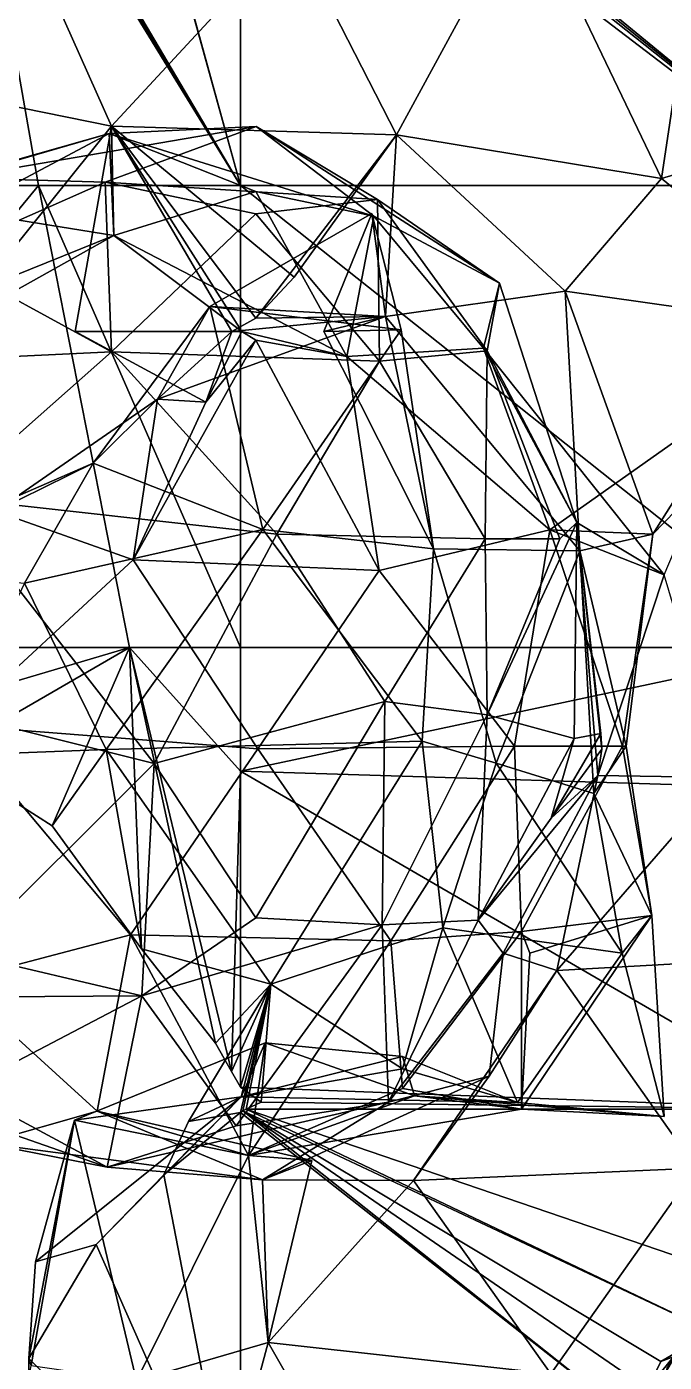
# Model space of a CAD drawing. Extents: x 290083 to 295691, y 4553739 to 4561622.
# Drawn here: x 291601.6 to 291656.4, y 4553811.5 to 4553926.3 of the extents above; entities that cross this region are included whole.
import ezdxf

# ---------------------------------------------------------------- set-up
doc = ezdxf.new("R2010")
doc.units = 0
doc.layers.add('Au_ppm_Pref_-_0_3', color=7, linetype='CONTINUOUS')

msp = doc.modelspace()

# ---------------------------------------------------------------- linework, layer by layer
at = {"layer": 'Au_ppm_Pref_-_0_3'}
for points in [[(291595.63, 4553952.28, 1863.97), (291602.64, 4553912.6, 1863.97), (291570, 4553912.6, 1855.72)], [(291596.23, 4553952.05, 1864.24), (291620, 4553912.6, 1868.36), (291595.63, 4553952.28, 1863.97)], [(291620, 4553912.6, 1868.36), (291602.64, 4553912.6, 1863.97), (291595.63, 4553952.28, 1863.97)], [(291596.75, 4553951.93, 1864.48), (291620, 4553912.6, 1868.36), (291596.23, 4553952.05, 1864.24)], [(291609.16, 4553951.74, 1870.96), (291620, 4553912.6, 1868.36), (291596.75, 4553951.93, 1864.48)], [(291609.23, 4553951.79, 1871), (291620, 4553912.6, 1868.36), (291609.16, 4553951.74, 1870.96)], [(291620, 4553912.6, 1868.36), (291609.23, 4553951.79, 1871), (291620, 4553950.79, 1876.44)], [(291621.17, 4553951.36, 1876.61), (291621.48, 4553951.82, 1876.46), (291670, 4553912.6, 1870.48)], [(291621.48, 4553951.82, 1876.46), (291621.73, 4553952.28, 1876.32), (291670, 4553912.6, 1870.48)], [(291621.73, 4553952.28, 1876.32), (291670, 4553952.28, 1864.34), (291670, 4553912.6, 1870.48)], [(291670, 4553912.6, 1870.48), (291620, 4553950.79, 1876.44), (291621.17, 4553951.36, 1876.61)], [(291620, 4553950.79, 1876.44), (291670, 4553912.6, 1870.48), (291620, 4553912.6, 1868.36)], [(291644.56, 4553937.48, 1834.13), (291624.45, 4553934.49, 1836.14), (291633.41, 4553916.98, 1834.99)], [(291656.2, 4553913.22, 1833.87), (291644.56, 4553937.48, 1834.13), (291633.41, 4553916.98, 1834.99)], [(291644.56, 4553937.48, 1834.13), (291656.2, 4553913.22, 1833.87), (291659.05, 4553932.37, 1830.75)], [(291608.91, 4553917.71, 1835.23), (291600.88, 4553935.71, 1837.49), (291593.5, 4553920.85, 1838.96)], [(291624.45, 4553934.49, 1836.14), (291600.88, 4553935.71, 1837.49), (291608.91, 4553917.71, 1835.23)], [(291624.45, 4553934.49, 1836.14), (291608.91, 4553917.71, 1835.23), (291633.41, 4553916.98, 1834.99)], [(291656.2, 4553913.22, 1833.87), (291671.83, 4553917.87, 1828.22), (291659.05, 4553932.37, 1830.75)], [(291608.91, 4553917.71, 1835.23), (291593.5, 4553920.85, 1838.96), (291595.01, 4553900.45, 1834.93)], [(291595.54, 4553913.27, 1817.31), (291608.71, 4553917.08, 1823.45), (291585.74, 4553910.59, 1821.98)], [(291596.13, 4553910.41, 1826.82), (291585.74, 4553910.59, 1821.98), (291608.71, 4553917.08, 1823.45)], [(291608.91, 4553917.71, 1835.23), (291595.01, 4553900.45, 1834.93), (291609.1, 4553908.33, 1829.31)], [(291595.54, 4553913.27, 1817.31), (291621.35, 4553917.68, 1817.43), (291608.71, 4553917.08, 1823.45)], [(291595.54, 4553913.27, 1817.31), (291608.37, 4553912.9, 1811.85), (291621.35, 4553917.68, 1817.43)], [(291609.1, 4553908.33, 1829.31), (291596.13, 4553910.41, 1826.82), (291608.71, 4553917.08, 1823.45)], [(291619.25, 4553900.07, 1836.23), (291608.91, 4553917.71, 1835.23), (291605.78, 4553900.07, 1835.25)], [(291608.91, 4553917.71, 1835.23), (291620.12, 4553900.07, 1834.68), (291605.78, 4553900.07, 1835.25)], [(291608.37, 4553912.9, 1811.85), (291631.79, 4553911.42, 1812.65), (291621.35, 4553917.68, 1817.43)], [(291608.71, 4553917.08, 1823.45), (291621.35, 4553917.68, 1817.43), (291631.45, 4553909.97, 1821.9)], [(291621.33, 4553912.11, 1827.39), (291609.1, 4553908.33, 1829.31), (291608.71, 4553917.08, 1823.45)], [(291621.33, 4553912.11, 1827.39), (291608.71, 4553917.08, 1823.45), (291631.45, 4553909.97, 1821.9)], [(291621.33, 4553901.22, 1835.63), (291608.91, 4553917.71, 1835.23), (291619.25, 4553900.07, 1836.23)], [(291621.33, 4553901.22, 1835.63), (291624.62, 4553904.73, 1835.25), (291608.91, 4553917.71, 1835.23)], [(291624.62, 4553904.73, 1835.25), (291633.41, 4553916.98, 1834.99), (291608.91, 4553917.71, 1835.23)], [(291620.12, 4553900.07, 1834.68), (291608.91, 4553917.71, 1835.23), (291609.1, 4553908.33, 1829.31)], [(291631.45, 4553909.97, 1821.9), (291621.35, 4553917.68, 1817.43), (291642.28, 4553904.22, 1817.43)], [(291642.28, 4553904.22, 1817.43), (291621.35, 4553917.68, 1817.43), (291631.79, 4553911.42, 1812.65)], [(291671.83, 4553917.87, 1828.22), (291656.2, 4553913.22, 1833.87), (291672.4, 4553900.07, 1834.7)], [(291621.33, 4553901.22, 1835.63), (291632.46, 4553901.34, 1841.44), (291633.41, 4553916.98, 1834.99)], [(291621.33, 4553901.22, 1835.63), (291633.41, 4553916.98, 1834.99), (291624.62, 4553904.73, 1835.25)], [(291632.46, 4553901.34, 1841.44), (291647.92, 4553903.53, 1837.06), (291633.41, 4553916.98, 1834.99)], [(291647.92, 4553903.53, 1837.06), (291656.2, 4553913.22, 1833.87), (291633.41, 4553916.98, 1834.99)], [(291570, 4553872.91, 1846.7), (291570, 4553912.6, 1855.72), (291602.64, 4553912.6, 1863.97)], [(291602.64, 4553912.6, 1863.97), (291610.46, 4553872.91, 1863.97), (291570, 4553872.91, 1846.7)], [(291595.54, 4553913.27, 1817.31), (291593.89, 4553906.5, 1810.41), (291608.37, 4553912.9, 1811.85)], [(291608.91, 4553898.33, 1805.88), (291608.37, 4553912.9, 1811.85), (291593.89, 4553906.5, 1810.41)], [(291602.64, 4553912.6, 1863.97), (291620, 4553912.6, 1868.36), (291620, 4553872.91, 1868.04)], [(291620, 4553872.91, 1868.04), (291610.46, 4553872.91, 1863.97), (291602.64, 4553912.6, 1863.97)], [(291608.91, 4553898.33, 1805.88), (291621.33, 4553910.18, 1808.12), (291608.37, 4553912.9, 1811.85)], [(291631.79, 4553911.42, 1812.65), (291608.37, 4553912.9, 1811.85), (291621.33, 4553910.18, 1808.12)], [(291620, 4553912.6, 1868.36), (291670, 4553912.6, 1870.48), (291670, 4553872.91, 1867.2)], [(291670, 4553872.91, 1867.2), (291620, 4553872.91, 1868.04), (291620, 4553912.6, 1868.36)], [(291647.92, 4553903.53, 1837.06), (291672.4, 4553900.07, 1834.7), (291656.2, 4553913.22, 1833.87)], [(291609.1, 4553908.33, 1829.31), (291621.33, 4553912.11, 1827.39), (291629.14, 4553897.92, 1828.56)], [(291621.33, 4553912.11, 1827.39), (291631.45, 4553909.97, 1821.9), (291629.14, 4553897.92, 1828.56)], [(291631.94, 4553897.5, 1807.35), (291631.79, 4553911.42, 1812.65), (291621.33, 4553910.18, 1808.12)], [(291642.28, 4553904.22, 1817.43), (291631.79, 4553911.42, 1812.65), (291641.22, 4553898.39, 1812.2)], [(291641.22, 4553898.39, 1812.2), (291631.79, 4553911.42, 1812.65), (291631.94, 4553897.5, 1807.35)], [(291596.13, 4553910.41, 1826.82), (291609.1, 4553908.33, 1829.31), (291585.95, 4553898.98, 1828.92)], [(291633.81, 4553900.21, 1853.1), (291631.29, 4553910.22, 1845.81), (291617.37, 4553902.2, 1847.05)], [(291617.37, 4553902.2, 1847.05), (291631.29, 4553910.22, 1845.81), (291632.46, 4553901.34, 1841.44)], [(291633.81, 4553900.21, 1853.1), (291627.16, 4553900.07, 1847.13), (291631.29, 4553910.22, 1845.81)], [(291632.46, 4553901.34, 1841.44), (291631.29, 4553910.22, 1845.81), (291627.16, 4553900.07, 1847.13)], [(291608.91, 4553898.33, 1805.88), (291631.94, 4553897.5, 1807.35), (291621.33, 4553910.18, 1808.12)], [(291629.14, 4553897.92, 1828.56), (291631.45, 4553909.97, 1821.9), (291640.9, 4553898.64, 1822.52)], [(291631.45, 4553909.97, 1821.9), (291642.28, 4553904.22, 1817.43), (291640.9, 4553898.64, 1822.52)], [(291609.1, 4553908.33, 1829.31), (291595.01, 4553900.45, 1834.93), (291585.95, 4553898.98, 1828.92)], [(291620.12, 4553900.07, 1834.68), (291609.1, 4553908.33, 1829.31), (291629.14, 4553897.92, 1828.56)], [(291586.61, 4553897.26, 1807.94), (291608.91, 4553898.33, 1805.88), (291593.89, 4553906.5, 1810.41)], [(291632.46, 4553901.34, 1841.44), (291649.17, 4553881.2, 1841.46), (291647.92, 4553903.53, 1837.06)], [(291640.9, 4553898.64, 1822.52), (291642.28, 4553904.22, 1817.43), (291648.91, 4553883.65, 1816.89)], [(291641.22, 4553898.39, 1812.2), (291648.91, 4553883.65, 1816.89), (291642.28, 4553904.22, 1817.43)], [(291655.46, 4553882.65, 1834.91), (291647.92, 4553903.53, 1837.06), (291649.17, 4553881.2, 1841.46)], [(291647.92, 4553903.53, 1837.06), (291655.46, 4553882.65, 1834.91), (291672.4, 4553900.07, 1834.7)], [(291621.93, 4553883.05, 1854.48), (291617.37, 4553902.2, 1847.05), (291607.34, 4553888.76, 1847.01)], [(291617.37, 4553902.2, 1847.05), (291612.85, 4553894.24, 1841.19), (291607.34, 4553888.76, 1847.01)], [(291617.37, 4553902.2, 1847.05), (291632.46, 4553901.34, 1841.44), (291612.85, 4553894.24, 1841.19)], [(291633.81, 4553900.21, 1853.1), (291617.37, 4553902.2, 1847.05), (291621.93, 4553883.05, 1854.48)], [(291632.46, 4553901.34, 1841.44), (291619.25, 4553900.07, 1836.23), (291612.85, 4553894.24, 1841.19)], [(291632.46, 4553901.34, 1841.44), (291621.33, 4553901.22, 1835.63), (291619.25, 4553900.07, 1836.23)], [(291627.16, 4553900.07, 1847.13), (291636.6, 4553881.38, 1847.41), (291632.46, 4553901.34, 1841.44)], [(291636.6, 4553881.38, 1847.41), (291649.17, 4553881.2, 1841.46), (291632.46, 4553901.34, 1841.44)], [(291619.25, 4553900.07, 1836.23), (291605.78, 4553900.07, 1835.25), (291617.03, 4553894, 1835.25)], [(291605.78, 4553900.07, 1835.25), (291620.12, 4553900.07, 1834.68), (291617.03, 4553894, 1835.25)], [(291612.85, 4553894.24, 1841.19), (291619.25, 4553900.07, 1836.23), (291617.03, 4553894, 1835.25)], [(291617.03, 4553894, 1835.25), (291620.12, 4553900.07, 1834.68), (291621.33, 4553899.32, 1835)], [(291621.33, 4553899.32, 1835), (291620.12, 4553900.07, 1834.68), (291629.14, 4553897.92, 1828.56)], [(291633.81, 4553900.21, 1853.1), (291621.93, 4553883.05, 1854.48), (291636.6, 4553881.38, 1847.41)], [(291633.81, 4553900.21, 1853.1), (291636.6, 4553881.38, 1847.41), (291627.16, 4553900.07, 1847.13)], [(291663, 4553894.59, 1829.31), (291672.4, 4553900.07, 1834.7), (291655.46, 4553882.65, 1834.91)], [(291621.33, 4553899.32, 1835), (291631.93, 4553879.53, 1833.4), (291610.77, 4553880.44, 1835.82)], [(291621.33, 4553899.32, 1835), (291610.77, 4553880.44, 1835.82), (291617.03, 4553894, 1835.25)], [(291621.33, 4553899.32, 1835), (291629.14, 4553897.92, 1828.56), (291631.93, 4553879.53, 1833.4)], [(291586.61, 4553897.26, 1807.94), (291594.74, 4553885.81, 1803.69), (291608.91, 4553898.33, 1805.88)], [(291608.91, 4553898.33, 1805.88), (291594.74, 4553885.81, 1803.69), (291623.13, 4553882.63, 1804.72)], [(291608.91, 4553898.33, 1805.88), (291623.13, 4553882.63, 1804.72), (291631.94, 4553897.5, 1807.35)], [(291629.14, 4553897.92, 1828.56), (291640.9, 4553898.64, 1822.52), (291646.59, 4553883.01, 1829.35)], [(291629.14, 4553897.92, 1828.56), (291646.59, 4553883.01, 1829.35), (291631.93, 4553879.53, 1833.4)], [(291641.22, 4553898.39, 1812.2), (291631.94, 4553897.5, 1807.35), (291641.03, 4553882.25, 1808.14)], [(291656.44, 4553879.15, 1823.49), (291646.59, 4553883.01, 1829.35), (291640.9, 4553898.64, 1822.52)], [(291656.44, 4553879.15, 1823.49), (291640.9, 4553898.64, 1822.52), (291648.91, 4553883.65, 1816.89)], [(291641.22, 4553898.39, 1812.2), (291641.03, 4553882.25, 1808.14), (291647.46, 4553882.25, 1811.49)], [(291647.46, 4553882.25, 1811.49), (291648.91, 4553883.65, 1816.89), (291641.22, 4553898.39, 1812.2)], [(291641.03, 4553882.25, 1808.14), (291631.94, 4553897.5, 1807.35), (291623.13, 4553882.63, 1804.72)], [(291607.34, 4553888.76, 1847.01), (291612.85, 4553894.24, 1841.19), (291598.92, 4553884.63, 1840.67)], [(291598.92, 4553884.63, 1840.67), (291612.85, 4553894.24, 1841.19), (291610.77, 4553880.44, 1835.82)], [(291612.85, 4553894.24, 1841.19), (291617.03, 4553894, 1835.25), (291610.77, 4553880.44, 1835.82)], [(291656.44, 4553879.15, 1823.49), (291663, 4553894.59, 1829.31), (291646.59, 4553883.01, 1829.35)], [(291663, 4553894.59, 1829.31), (291655.46, 4553882.65, 1834.91), (291646.59, 4553883.01, 1829.35)], [(291601.44, 4553878.43, 1851.9), (291607.34, 4553888.76, 1847.01), (291586.79, 4553879.8, 1846.01)], [(291607.34, 4553888.76, 1847.01), (291598.92, 4553884.63, 1840.67), (291586.79, 4553879.8, 1846.01)], [(291621.93, 4553883.05, 1854.48), (291607.34, 4553888.76, 1847.01), (291601.44, 4553878.43, 1851.9)], [(291612.57, 4553862.92, 1804.18), (291594.74, 4553885.81, 1803.69), (291596.38, 4553866.97, 1802.12)], [(291594.74, 4553885.81, 1803.69), (291612.57, 4553862.92, 1804.18), (291623.13, 4553882.63, 1804.72)], [(291595.42, 4553866.24, 1834.98), (291598.92, 4553884.63, 1840.67), (291610.77, 4553880.44, 1835.82)], [(291621.93, 4553883.05, 1854.48), (291601.44, 4553878.43, 1851.9), (291608.46, 4553864.14, 1854.91)], [(291621.93, 4553883.05, 1854.48), (291608.46, 4553864.14, 1854.91), (291635.62, 4553864.86, 1853.69)], [(291621.93, 4553883.05, 1854.48), (291635.62, 4553864.86, 1853.69), (291636.6, 4553881.38, 1847.41)], [(291643.55, 4553864.43, 1833.85), (291631.93, 4553879.53, 1833.4), (291646.59, 4553883.01, 1829.35)], [(291648.91, 4553883.65, 1816.89), (291641.22, 4553867.12, 1812.07), (291648.7, 4553865.09, 1816.12)], [(291641.22, 4553867.12, 1812.07), (291648.91, 4553883.65, 1816.89), (291647.46, 4553882.25, 1811.49)], [(291646.59, 4553883.01, 1829.35), (291652.84, 4553864.43, 1832.28), (291643.55, 4553864.43, 1833.85)], [(291655.46, 4553882.65, 1834.91), (291652.84, 4553864.43, 1832.28), (291646.59, 4553883.01, 1829.35)], [(291650.99, 4553865.52, 1817.4), (291648.91, 4553883.65, 1816.89), (291648.7, 4553865.09, 1816.12)], [(291651.08, 4553864.17, 1817.96), (291648.91, 4553883.65, 1816.89), (291650.99, 4553865.52, 1817.4)], [(291650.73, 4553861.89, 1822.53), (291648.91, 4553883.65, 1816.89), (291651.08, 4553864.17, 1817.96)], [(291656.44, 4553879.15, 1823.49), (291648.91, 4553883.65, 1816.89), (291650.73, 4553861.89, 1822.53)], [(291653.16, 4553864.43, 1836.37), (291655.46, 4553882.65, 1834.91), (291649.17, 4553881.2, 1841.46)], [(291653.16, 4553864.43, 1836.37), (291652.84, 4553864.43, 1832.28), (291655.46, 4553882.65, 1834.91)], [(291612.57, 4553862.92, 1804.18), (291632.4, 4553868.26, 1807.55), (291623.13, 4553882.63, 1804.72)], [(291632.4, 4553868.26, 1807.55), (291641.03, 4553882.25, 1808.14), (291623.13, 4553882.63, 1804.72)], [(291632.4, 4553868.26, 1807.55), (291641.22, 4553867.12, 1812.07), (291641.03, 4553882.25, 1808.14)], [(291647.46, 4553882.25, 1811.49), (291641.03, 4553882.25, 1808.14), (291641.22, 4553867.12, 1812.07)], [(291595.42, 4553866.24, 1834.98), (291610.77, 4553880.44, 1835.82), (291621.49, 4553864.18, 1833.63)], [(291631.93, 4553879.53, 1833.4), (291621.49, 4553864.18, 1833.63), (291610.77, 4553880.44, 1835.82)], [(291636.6, 4553881.38, 1847.41), (291635.62, 4553864.86, 1853.69), (291641.98, 4553862.96, 1846.14)], [(291636.6, 4553881.38, 1847.41), (291641.98, 4553862.96, 1846.14), (291649.17, 4553881.2, 1841.46)], [(291649.17, 4553881.2, 1841.46), (291641.98, 4553862.96, 1846.14), (291650.39, 4553860.34, 1841.19)], [(291653.16, 4553864.43, 1836.37), (291649.17, 4553881.2, 1841.46), (291650.39, 4553860.34, 1841.19)], [(291643.55, 4553864.43, 1833.85), (291621.49, 4553864.18, 1833.63), (291631.93, 4553879.53, 1833.4)], [(291594.36, 4553863.58, 1853.53), (291608.46, 4553864.14, 1854.91), (291601.44, 4553878.43, 1851.9)], [(291656.44, 4553879.15, 1823.49), (291650.73, 4553861.89, 1822.53), (291661.62, 4553861.72, 1827.23)], [(291570, 4553872.91, 1846.7), (291610.46, 4553872.91, 1863.97), (291589.25, 4553866.63, 1852.51)], [(291589.25, 4553866.63, 1852.51), (291610.46, 4553872.91, 1863.97), (291594.36, 4553863.58, 1853.53)], [(291594.36, 4553863.58, 1853.53), (291610.46, 4553872.91, 1863.97), (291603.82, 4553857.56, 1855.26)], [(291603.82, 4553857.56, 1855.26), (291610.46, 4553872.91, 1863.97), (291611.5, 4553847.01, 1854.5)], [(291617.84, 4553838.9, 1854.1), (291610.46, 4553872.91, 1863.97), (291619.22, 4553836.47, 1853.76)], [(291611.5, 4553847.01, 1854.5), (291610.46, 4553872.91, 1863.97), (291617.84, 4553838.9, 1854.1)], [(291619.22, 4553836.47, 1853.76), (291610.46, 4553872.91, 1863.97), (291620, 4553862.27, 1863.97)], [(291610.46, 4553872.91, 1863.97), (291620, 4553872.91, 1868.04), (291620, 4553862.27, 1863.97)], [(291620, 4553862.27, 1863.97), (291620, 4553872.91, 1868.04), (291670, 4553872.91, 1867.2)], [(291670, 4553872.91, 1867.2), (291670, 4553860.72, 1863.97), (291620, 4553862.27, 1863.97)], [(291632.4, 4553868.26, 1807.55), (291612.57, 4553862.92, 1804.18), (291621.33, 4553849.68, 1806.58)], [(291632.4, 4553868.26, 1807.55), (291621.33, 4553849.68, 1806.58), (291632.18, 4553849.07, 1812.37)], [(291632.4, 4553868.26, 1807.55), (291632.18, 4553849.07, 1812.37), (291641.22, 4553867.12, 1812.07)], [(291596.38, 4553866.97, 1802.12), (291596.14, 4553846.58, 1805.53), (291612.57, 4553862.92, 1804.18)], [(291640.43, 4553849.46, 1817.43), (291641.22, 4553867.12, 1812.07), (291632.18, 4553849.07, 1812.37)], [(291641.22, 4553867.12, 1812.07), (291640.43, 4553849.46, 1817.43), (291648.7, 4553865.09, 1816.12)], [(291595.42, 4553866.24, 1834.98), (291610.53, 4553848.21, 1833.87), (291595.38, 4553844.22, 1830.82)], [(291621.49, 4553864.18, 1833.63), (291610.53, 4553848.21, 1833.87), (291595.42, 4553866.24, 1834.98)], [(291650.99, 4553865.52, 1817.4), (291648.7, 4553865.09, 1816.12), (291646.7, 4553858.24, 1817.43)], [(291651.08, 4553864.17, 1817.96), (291650.99, 4553865.52, 1817.4), (291646.7, 4553858.24, 1817.43)], [(291608.46, 4553864.14, 1854.91), (291622.61, 4553843.95, 1853.51), (291635.62, 4553864.86, 1853.69)], [(291643.55, 4553864.43, 1833.85), (291632.92, 4553847.69, 1834.42), (291621.49, 4553864.18, 1833.63)], [(291635.62, 4553864.86, 1853.69), (291622.61, 4553843.95, 1853.51), (291637.4, 4553848.81, 1847.59)], [(291643.55, 4553864.43, 1833.85), (291644.15, 4553848.5, 1831.06), (291632.92, 4553847.69, 1834.42)], [(291635.62, 4553864.86, 1853.69), (291637.4, 4553848.81, 1847.59), (291641.98, 4553862.96, 1846.14)], [(291648.7, 4553865.09, 1816.12), (291640.43, 4553849.46, 1817.43), (291646.7, 4553858.24, 1817.43)], [(291652.84, 4553864.43, 1832.28), (291644.15, 4553848.5, 1831.06), (291643.55, 4553864.43, 1833.85)], [(291655.38, 4553849.87, 1835.93), (291644.15, 4553848.5, 1831.06), (291652.84, 4553864.43, 1832.28)], [(291653.16, 4553864.43, 1836.37), (291650.39, 4553860.34, 1841.19), (291655.38, 4553849.87, 1835.93)], [(291655.38, 4553849.87, 1835.93), (291652.84, 4553864.43, 1832.28), (291653.16, 4553864.43, 1836.37)], [(291603.82, 4553857.56, 1855.26), (291608.46, 4553864.14, 1854.91), (291594.36, 4553863.58, 1853.53)], [(291608.46, 4553864.14, 1854.91), (291603.82, 4553857.56, 1855.26), (291611.5, 4553847.01, 1854.5)], [(291608.46, 4553864.14, 1854.91), (291611.5, 4553847.01, 1854.5), (291622.61, 4553843.95, 1853.51)], [(291621.49, 4553864.18, 1833.63), (291632.92, 4553847.69, 1834.42), (291610.53, 4553848.21, 1833.87)], [(291646.7, 4553858.24, 1817.43), (291650.73, 4553861.89, 1822.53), (291651.08, 4553864.17, 1817.96)], [(291596.14, 4553846.58, 1805.53), (291611.52, 4553842.97, 1810.2), (291612.57, 4553862.92, 1804.18)], [(291611.52, 4553842.97, 1810.2), (291621.33, 4553849.68, 1806.58), (291612.57, 4553862.92, 1804.18)], [(291620, 4553835.1, 1853.57), (291619.22, 4553836.47, 1853.76), (291620, 4553862.27, 1863.97)], [(291670, 4553833.23, 1856.68), (291620, 4553835.1, 1853.57), (291620, 4553862.27, 1863.97)], [(291620, 4553862.27, 1863.97), (291670, 4553860.72, 1863.97), (291670, 4553833.23, 1856.68)], [(291637.4, 4553848.81, 1847.59), (291652.82, 4553846.62, 1842.37), (291641.98, 4553862.96, 1846.14)], [(291652.82, 4553846.62, 1842.37), (291650.39, 4553860.34, 1841.19), (291641.98, 4553862.96, 1846.14)], [(291640.43, 4553849.46, 1817.43), (291650.73, 4553861.89, 1822.53), (291646.7, 4553858.24, 1817.43)], [(291650.73, 4553861.89, 1822.53), (291640.43, 4553849.46, 1817.43), (291642.57, 4553846.62, 1822.04)], [(291647.19, 4553845.13, 1828.5), (291650.73, 4553861.89, 1822.53), (291642.57, 4553846.62, 1822.04)], [(291647.19, 4553845.13, 1828.5), (291661.62, 4553861.72, 1827.23), (291650.73, 4553861.89, 1822.53)], [(291647.19, 4553845.13, 1828.5), (291671.75, 4553846.51, 1828.79), (291661.62, 4553861.72, 1827.23)], [(291655.38, 4553849.87, 1835.93), (291650.39, 4553860.34, 1841.19), (291652.82, 4553846.62, 1842.37)], [(291621.33, 4553849.68, 1806.58), (291611.52, 4553842.97, 1810.2), (291632.18, 4553849.07, 1812.37)], [(291632.73, 4553833.81, 1818.54), (291640.43, 4553849.46, 1817.43), (291632.18, 4553849.07, 1812.37)], [(291632.73, 4553833.81, 1818.54), (291642.57, 4553846.62, 1822.04), (291640.43, 4553849.46, 1817.43)], [(291655.38, 4553849.87, 1835.93), (291644.87, 4553846.62, 1835.25), (291644.15, 4553848.5, 1831.06)], [(291644.87, 4553846.62, 1835.25), (291655.38, 4553849.87, 1835.93), (291644.15, 4553833.23, 1835.61)], [(291655.38, 4553849.87, 1835.93), (291656.43, 4553832.6, 1841.19), (291644.15, 4553833.23, 1835.61)], [(291655.38, 4553849.87, 1835.93), (291652.82, 4553846.62, 1842.37), (291656.43, 4553832.6, 1841.19)], [(291607.67, 4553833.04, 1829.12), (291595.38, 4553844.22, 1830.82), (291610.53, 4553848.21, 1833.87)], [(291607.67, 4553833.04, 1829.12), (291610.53, 4553848.21, 1833.87), (291620.7, 4553829.25, 1835.29)], [(291610.53, 4553848.21, 1833.87), (291632.92, 4553847.69, 1834.42), (291620.7, 4553829.25, 1835.29)], [(291619.64, 4553831.8, 1811.7), (291632.18, 4553849.07, 1812.37), (291611.52, 4553842.97, 1810.2)], [(291632.73, 4553833.81, 1818.54), (291632.18, 4553849.07, 1812.37), (291619.64, 4553831.8, 1811.7)], [(291633.93, 4553836.69, 1850.44), (291637.4, 4553848.81, 1847.59), (291622.61, 4553843.95, 1853.51)], [(291644.15, 4553848.5, 1831.06), (291633.93, 4553834.99, 1831.38), (291632.92, 4553847.69, 1834.42)], [(291643.81, 4553833.78, 1846.75), (291637.4, 4553848.81, 1847.59), (291633.93, 4553836.69, 1850.44)], [(291644.15, 4553848.5, 1831.06), (291644.15, 4553833.23, 1835.61), (291633.93, 4553834.99, 1831.38)], [(291652.82, 4553846.62, 1842.37), (291637.4, 4553848.81, 1847.59), (291643.81, 4553833.78, 1846.75)], [(291644.15, 4553848.5, 1831.06), (291644.87, 4553846.62, 1835.25), (291644.15, 4553833.23, 1835.61)], [(291632.92, 4553847.69, 1834.42), (291633.93, 4553834.99, 1831.38), (291620.7, 4553829.25, 1835.29)], [(291582.28, 4553842.77, 1811.99), (291611.52, 4553842.97, 1810.2), (291596.14, 4553846.58, 1805.53)], [(291617.84, 4553838.9, 1854.1), (291622.61, 4553843.95, 1853.51), (291611.5, 4553847.01, 1854.5)], [(291632.73, 4553833.81, 1818.54), (291641.39, 4553836.06, 1823.37), (291642.57, 4553846.62, 1822.04)], [(291641.39, 4553836.06, 1823.37), (291647.19, 4553845.13, 1828.5), (291642.57, 4553846.62, 1822.04)], [(291652.82, 4553846.62, 1842.37), (291643.81, 4553833.78, 1846.75), (291656.43, 4553832.6, 1841.19)], [(291647.19, 4553845.13, 1828.5), (291659.18, 4553828.15, 1828.3), (291671.75, 4553846.51, 1828.79)], [(291647.19, 4553845.13, 1828.5), (291641.39, 4553836.06, 1823.37), (291634.87, 4553827.09, 1828.3)], [(291647.19, 4553845.13, 1828.5), (291634.87, 4553827.09, 1828.3), (291659.18, 4553828.15, 1828.3)], [(291607.67, 4553833.04, 1829.12), (291597.98, 4553830.3, 1823.56), (291595.38, 4553844.22, 1830.82)], [(291620.07, 4553834.29, 1846.45), (291622.61, 4553843.95, 1853.51), (291615.53, 4553832.17, 1851.65)], [(291615.53, 4553832.17, 1851.65), (291622.61, 4553843.95, 1853.51), (291620, 4553832.94, 1852.77)], [(291619.22, 4553836.47, 1853.76), (291622.61, 4553843.95, 1853.51), (291617.84, 4553838.9, 1854.1)], [(291620, 4553835.1, 1853.57), (291622.61, 4553843.95, 1853.51), (291619.22, 4553836.47, 1853.76)], [(291622.61, 4553843.95, 1853.51), (291620, 4553835.1, 1853.57), (291621.77, 4553833.81, 1853.21)], [(291620, 4553832.94, 1852.77), (291622.61, 4553843.95, 1853.51), (291620.19, 4553833.08, 1852.82)], [(291620.07, 4553834.29, 1846.45), (291633.93, 4553836.69, 1850.44), (291622.61, 4553843.95, 1853.51)], [(291620.19, 4553833.08, 1852.82), (291622.61, 4553843.95, 1853.51), (291620.49, 4553833.23, 1852.89)], [(291620.49, 4553833.23, 1852.89), (291622.61, 4553843.95, 1853.51), (291621.77, 4553833.81, 1853.21)], [(291596.13, 4553834.92, 1813.53), (291611.52, 4553842.97, 1810.2), (291582.28, 4553842.77, 1811.99)], [(291596.13, 4553834.92, 1813.53), (291608.53, 4553828.24, 1817.48), (291611.52, 4553842.97, 1810.2)], [(291611.52, 4553842.97, 1810.2), (291608.53, 4553828.24, 1817.48), (291619.64, 4553831.8, 1811.7)], [(291605.72, 4553832.26, 1841.47), (291620.7, 4553829.25, 1835.29), (291622.12, 4553838.93, 1841.19)], [(291622.12, 4553838.93, 1841.19), (291620.07, 4553834.29, 1846.45), (291605.72, 4553832.26, 1841.47)], [(291622.12, 4553838.93, 1841.19), (291633.93, 4553837.76, 1844.18), (291620.07, 4553834.29, 1846.45)], [(291634.95, 4553834.36, 1839.82), (291622.12, 4553838.93, 1841.19), (291620.7, 4553829.25, 1835.29)], [(291634.95, 4553834.36, 1839.82), (291633.93, 4553837.76, 1844.18), (291622.12, 4553838.93, 1841.19)], [(291633.93, 4553837.76, 1844.18), (291643.81, 4553833.78, 1846.75), (291620.07, 4553834.29, 1846.45)], [(291634.95, 4553834.36, 1839.82), (291643.81, 4553833.78, 1846.75), (291633.93, 4553837.76, 1844.18)], [(291597.98, 4553830.3, 1823.56), (291608.53, 4553828.24, 1817.48), (291585.77, 4553836.17, 1818.83)], [(291596.13, 4553834.92, 1813.53), (291585.77, 4553836.17, 1818.83), (291608.53, 4553828.24, 1817.48)], [(291643.81, 4553833.78, 1846.75), (291633.93, 4553836.69, 1850.44), (291620.07, 4553834.29, 1846.45)], [(291632.73, 4553833.81, 1818.54), (291621.89, 4553827.14, 1823.37), (291641.39, 4553836.06, 1823.37)], [(291634.87, 4553827.09, 1828.3), (291641.39, 4553836.06, 1823.37), (291621.89, 4553827.14, 1823.37)], [(291670, 4553833.23, 1856.68), (291621.77, 4553833.81, 1853.21), (291620, 4553835.1, 1853.57)], [(291620.7, 4553829.25, 1835.29), (291633.93, 4553834.99, 1831.38), (291644.15, 4553833.23, 1835.61)], [(291602.38, 4553820.1, 1845.41), (291620.07, 4553834.29, 1846.45), (291607.6, 4553821.59, 1846.89)], [(291605.72, 4553832.26, 1841.47), (291620.07, 4553834.29, 1846.45), (291602.38, 4553820.1, 1845.41)], [(291607.6, 4553821.59, 1846.89), (291620.07, 4553834.29, 1846.45), (291613.41, 4553827.58, 1849.85)], [(291608.53, 4553828.24, 1817.48), (291621.89, 4553827.14, 1823.37), (291632.73, 4553833.81, 1818.54)], [(291632.73, 4553833.81, 1818.54), (291619.64, 4553831.8, 1811.7), (291608.53, 4553828.24, 1817.48)], [(291613.41, 4553827.58, 1849.85), (291620.07, 4553834.29, 1846.45), (291615.53, 4553832.17, 1851.65)], [(291670, 4553833.23, 1856.68), (291620.49, 4553833.23, 1852.89), (291621.77, 4553833.81, 1853.21)], [(291644.15, 4553833.23, 1835.61), (291634.95, 4553834.36, 1839.82), (291620.7, 4553829.25, 1835.29)], [(291656.43, 4553832.6, 1841.19), (291643.81, 4553833.78, 1846.75), (291634.95, 4553834.36, 1839.82)], [(291634.95, 4553834.36, 1839.82), (291644.15, 4553833.23, 1835.61), (291656.43, 4553832.6, 1841.19)], [(291607.67, 4553833.04, 1829.12), (291621.89, 4553827.14, 1823.37), (291597.98, 4553830.3, 1823.56)], [(291605.72, 4553832.26, 1841.47), (291602.38, 4553820.1, 1845.41), (291601.81, 4553811.8, 1842.79)], [(291605.72, 4553832.26, 1841.47), (291601.81, 4553811.8, 1842.79), (291602, 4553811.18, 1841.89)], [(291611.06, 4553809.86, 1836.09), (291605.72, 4553832.26, 1841.47), (291602, 4553811.18, 1841.89)], [(291611.06, 4553809.86, 1836.09), (291620.7, 4553829.25, 1835.29), (291605.72, 4553832.26, 1841.47)], [(291607.67, 4553833.04, 1829.12), (291620.7, 4553829.25, 1835.29), (291626.14, 4553828.8, 1829.31)], [(291626.14, 4553828.8, 1829.31), (291621.89, 4553827.14, 1823.37), (291607.67, 4553833.04, 1829.12)], [(291613.41, 4553827.58, 1849.85), (291620, 4553832.94, 1852.77), (291620, 4553793.54, 1840.87)], [(291613.41, 4553827.58, 1849.85), (291615.53, 4553832.17, 1851.65), (291620, 4553832.94, 1852.77)], [(291620.19, 4553833.08, 1852.82), (291654.03, 4553806.22, 1846), (291620, 4553832.94, 1852.77)], [(291620, 4553793.54, 1840.87), (291620, 4553832.94, 1852.77), (291654.03, 4553806.22, 1846)], [(291620.19, 4553833.08, 1852.82), (291620.49, 4553833.23, 1852.89), (291661.6, 4553813.59, 1849.16)], [(291620.19, 4553833.08, 1852.82), (291655, 4553809.17, 1847.1), (291654.03, 4553806.22, 1846)], [(291620.19, 4553833.08, 1852.82), (291656.14, 4553811.53, 1848.02), (291655, 4553809.17, 1847.1)], [(291656.14, 4553811.53, 1848.02), (291620.19, 4553833.08, 1852.82), (291661.6, 4553813.59, 1849.16)], [(291661.6, 4553813.59, 1849.16), (291620.49, 4553833.23, 1852.89), (291670, 4553816.32, 1850.76)], [(291620.49, 4553833.23, 1852.89), (291670, 4553833.23, 1856.68), (291670, 4553816.32, 1850.76)], [(291597.98, 4553830.3, 1823.56), (291621.89, 4553827.14, 1823.37), (291608.53, 4553828.24, 1817.48)], [(291622.38, 4553813.17, 1829.78), (291620.7, 4553829.25, 1835.29), (291611.06, 4553809.86, 1836.09)], [(291626.14, 4553828.8, 1829.31), (291620.7, 4553829.25, 1835.29), (291622.38, 4553813.17, 1829.78)], [(291621.89, 4553827.14, 1823.37), (291626.14, 4553828.8, 1829.31), (291622.38, 4553813.17, 1829.78)], [(291607.6, 4553821.59, 1846.89), (291613.41, 4553827.58, 1849.85), (291620, 4553793.54, 1840.87)], [(291634.87, 4553827.09, 1828.3), (291646.69, 4553810.47, 1827.44), (291659.18, 4553828.15, 1828.3)], [(291659.18, 4553828.15, 1828.3), (291646.69, 4553810.47, 1827.44), (291664.29, 4553810.98, 1825.81)], [(291622.38, 4553813.17, 1829.78), (291634.87, 4553827.09, 1828.3), (291621.89, 4553827.14, 1823.37)], [(291646.69, 4553810.47, 1827.44), (291634.87, 4553827.09, 1828.3), (291622.38, 4553813.17, 1829.78)], [(291601.81, 4553811.8, 1842.79), (291602.38, 4553820.1, 1845.41), (291607.6, 4553821.59, 1846.89)], [(291601.81, 4553811.8, 1842.79), (291607.6, 4553821.59, 1846.89), (291620, 4553793.54, 1840.87)], [(291622.38, 4553813.17, 1829.78), (291611.06, 4553809.86, 1836.09), (291616.5, 4553791.2, 1833.93)], [(291622.38, 4553813.17, 1829.78), (291616.5, 4553791.2, 1833.93), (291633.76, 4553793.29, 1829.31)], [(291622.38, 4553813.17, 1829.78), (291633.76, 4553793.29, 1829.31), (291646.69, 4553810.47, 1827.44)], [(291657.57, 4553812.35, 1847.25), (291656.14, 4553811.53, 1848.02), (291661.6, 4553813.59, 1849.16)], [(291601.8, 4553809.98, 1842.24), (291601.81, 4553811.8, 1842.79), (291620, 4553793.54, 1840.87)], [(291601.8, 4553809.98, 1842.24), (291602, 4553811.18, 1841.89), (291601.81, 4553811.8, 1842.79)], [(291655, 4553809.17, 1847.1), (291657.57, 4553812.35, 1847.25), (291654.03, 4553806.22, 1846)], [(291657.57, 4553812.35, 1847.25), (291654.22, 4553796.53, 1840.01), (291654.03, 4553806.22, 1846)], [(291656.65, 4553810.98, 1841.19), (291654.22, 4553796.53, 1840.01), (291657.57, 4553812.35, 1847.25)], [(291656.14, 4553811.53, 1848.02), (291657.57, 4553812.35, 1847.25), (291655, 4553809.17, 1847.1)]]:
    msp.add_3dface(points, dxfattribs=at)

doc.saveas('drawing.dxf')
